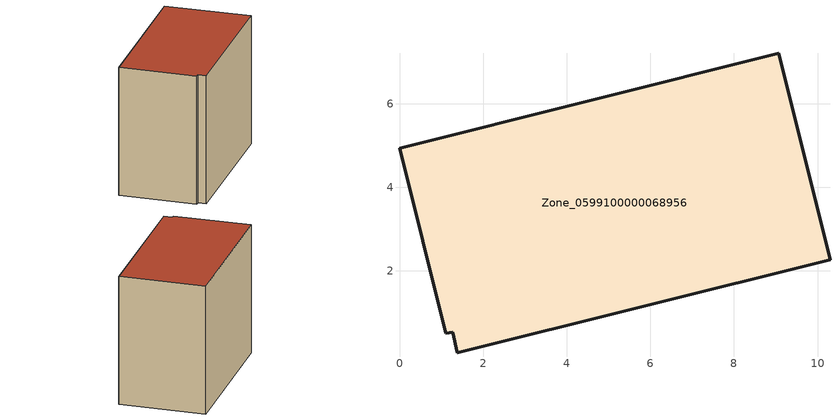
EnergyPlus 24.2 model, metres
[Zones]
Zone_0599100000068956
 floor ground (C_G): 1.27,0.53 1.1,0.51 0,4.94 9.07,7.21 10.3,2.27 1.39,0.04 z0
 wall outside (C_F): 10.3,2.27 9.07,7.21 0,4.94 1.1,0.51 1.27,0.53 1.39,0.04 10.3,2.27 z0:7.83
 roof outside (C_R): 1.39,0.04 10.3,2.27 9.07,7.21 0,4.94 1.1,0.51 1.27,0.53 z7.83
[BUILDING]
Pand.0599100000068956: North Axis=0; Terrain=City; Loads Convergence Tolerance Value=0.04; Temperature Convergence Tolerance Value=0.4; Solar Distribution=FullExterior; Maximum Number of Warmup Days=25; Minimum Number of Warmup Days=1
[Site:Location]
Rotterdam.The.Hague.AP_ZH_NLD Design_Conditions: Latitude=51.96; Longitude=4.45; Time Zone=1; Elevation=-4.5
[SITE:GROUNDTEMPERATURE:BUILDINGSURFACE]
18, 18, 18, 18, 18, 18, 18, 18, 18, 18, 18, 18
[MATERIAL] Thermal Absorptance=0.9; Solar Absorptance=0.7; Visible Absorptance=0.7
Name | Roughness | Thickness | Conductivity | Density | Specific Heat
G.TI.1975-1991 | MediumSmooth | 0.15 | 0.288461 | 540 | 1210
F.TI.1975-1991 | Rough | 0.3 | 0.230769 | 1920 | 840
R.TI.1975-1991 | MediumRough | 0.2 | 0.153846 | 1500 | 1000
[CONSTRUCTION]
C_G: G.TI.1975-1991
C_F: F.TI.1975-1991
C_R: R.TI.1975-1991
[ZONE]
Zone_0599100000068956: Type=1; Multiplier=1; Ceiling Height=Autocalculate; Volume=Autocalculate; Floor Area=autocalculate; Part of Total Floor Area=Yes
[ZONEINFILTRATION:DESIGNFLOWRATE]
Infil_Zone_0599100000068956: Zone or ZoneList or Space or SpaceList=Zone_0599100000068956; Schedule=AlwaysOn; Design Flow Rate Calculation Method=Flow/Area; Flow Rate per Floor Area=0.003; Constant Term Coefficient=1; Temperature Term Coefficient=0; Velocity Term Coefficient=0; Velocity Squared Term Coefficient=0
[HVACTEMPLATE:ZONE:IDEALLOADSAIRSYSTEM]
Zone_0599100000068956: Maximum Heating Supply Air Temperature=50; Minimum Cooling Supply Air Temperature=13; Maximum Heating Supply Air Humidity Ratio=0.0156; Minimum Cooling Supply Air Humidity Ratio=0.0077; Heating Limit=NoLimit; Cooling Limit=NoLimit; Dehumidification Control Type=ConstantSensibleHeatRatio; Cooling Sensible Heat Ratio=0.7; Dehumidification Setpoint=60; Humidification Control Type=None; Humidification Setpoint=30; Outdoor Air Method=None; Outdoor Air Flow Rate per Person=0.00944; Outdoor Air Flow Rate per Zone Floor Area=0; Outdoor Air Flow Rate per Zone=0; Demand Controlled Ventilation Type=None; Outdoor Air Economizer Type=NoEconomizer; Heat Recovery Type=None; Sensible Heat Recovery Effectiveness=0.7; Latent Heat Recovery Effectiveness=0.65
[ZONECONTROL:THERMOSTAT]
ThermostatControl_Zone_0599100000068956: Zone or ZoneList=Zone_0599100000068956; Control Type Schedule=DualSetpointControlType; Control 1=Thermostat_Zone_0599100000068956; Temperature Difference Between Cutout And Setpoint=0
[THERMOSTATSETPOINT:DUALSETPOINT]
Thermostat_Zone_0599100000068956: Heating Setpoint Temperature Schedule=HeatingSetpoint_Zone_0599100000068956; Cooling Setpoint Temperature Schedule=CoolingSetpoint_Zone_0599100000068956
[SCHEDULE:COMPACT]
HeatingSetpoint_Zone_0599100000068956: Through: 12/31, For: AllDays, Until: 24:00, 21
CoolingSetpoint_Zone_0599100000068956: Through: 12/31, For: AllDays, Until: 24:00, 24
DualSetpointControlType: Through: 12/31, For: AllDays, Until: 24:00, 4
AlwaysOn: Through: 12/31, For: AllDays, Until: 24:00, 1
